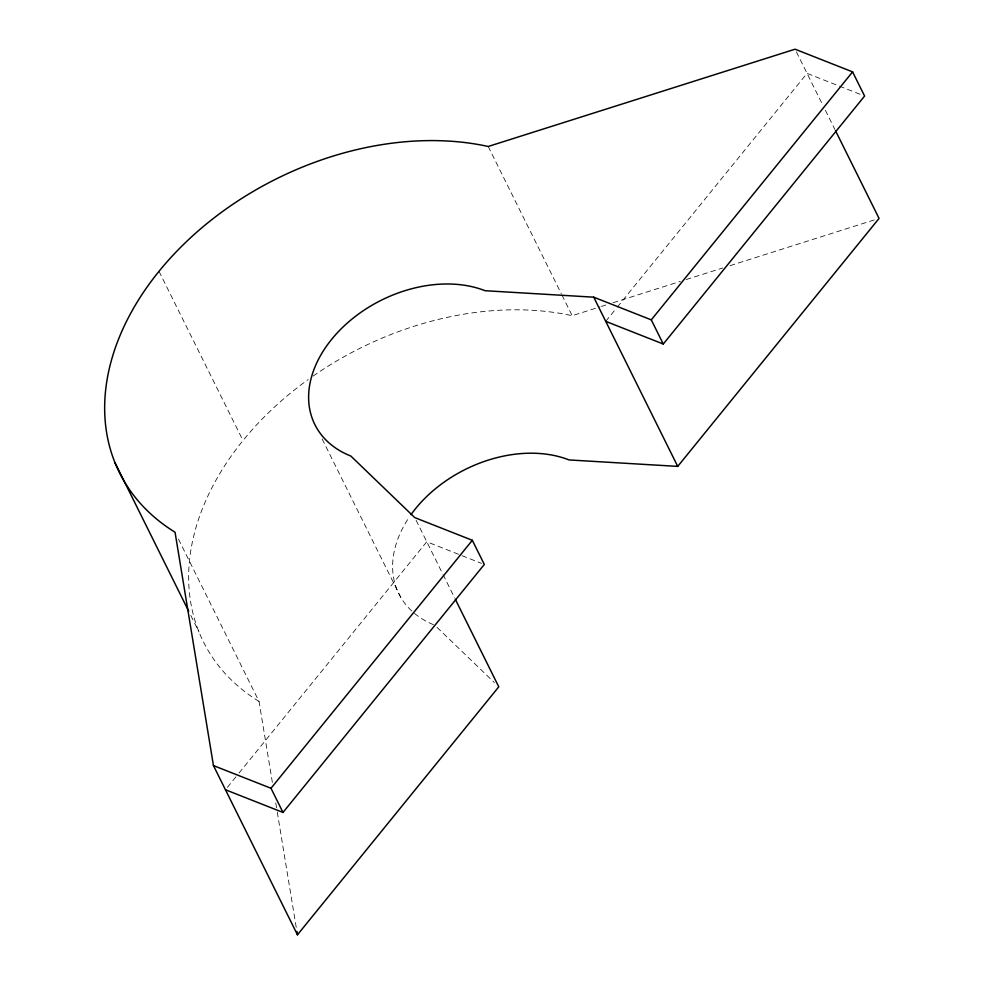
<?xml version="1.0" encoding="UTF-8"?>
<svg xmlns="http://www.w3.org/2000/svg" width="984" height="984" viewBox="0 0 984 984"><rect width="100%" height="100%" fill="white"/><g stroke="black" fill="none" stroke-linecap="round" stroke-linejoin="round"><path stroke-width="0.74" stroke-dasharray="4.92 3.69" d="M227.39 787.372L238.03 774.26M239.001 773.067L426.773 541.778L481.508 563.352M605.726 321.35L616.378 308.238M617.349 307.045L807.052 73.37L860.385 94.39M313.121 376.06A271.781 193.184 -26.4 0 1 572.208 315.692L599.969 306.897M601.433 306.43L605.824 305.04M613.118 302.728L680.338 281.412M686.18 279.567L722.711 267.98M730.017 265.668L877.593 218.878M437.031 627.374L494.362 682.576M796.388 51.881L822.673 104.845M825.391 110.319L834.899 129.47M488.212 146.481L561.286 293.687M561.962 295.065L572.208 315.692M416.109 520.29L442.394 573.254M443.083 574.619L454.62 597.878M322.125 438.95L400.673 597.165M159.002 271.313L242.999 440.524M178.461 539.109L259.038 701.444L272.507 783.264M190.798 615.443L198.989 631.962M275.754 802.969L276.996 810.545M277.254 812.058L296.959 931.774M259.038 701.444A271.781 193.184 -26.4 0 1 308.164 379.566M433.44 624.68A115.103 81.82 -26.4 0 1 409.258 517.129"/><path stroke-width="1.48" d="M472.32 540.29L484.312 564.459L282.998 812.44L270.994 788.27L472.32 540.29L414.781 517.609L350.833 456.035A115.103 81.82 -26.4 0 1 331.633 339.357A115.103 81.82 -26.4 0 1 485.05 290.71L593.733 297.18L651.273 319.862L663.278 344.031L864.592 96.051L852.599 71.881L795.047 49.2L488.212 146.481A271.781 193.184 -26.4 0 0 159.002 271.313A271.781 193.184 -26.4 0 0 175.041 532.221L213.454 765.589L297.451 934.8L498.777 686.82L455.309 599.244M651.273 319.862L852.599 71.881M410.992 514.644A115.103 81.82 -26.4 0 1 569.047 459.934L677.73 466.391L879.056 218.411L835.576 130.847M605.726 321.35L663.278 344.031M213.454 765.589L270.994 788.27M225.459 789.758L282.998 812.44M593.733 297.18L677.73 466.391M114.993 462.738L188.743 611.322M296.959 931.774L297.451 934.8"/></g></svg>
